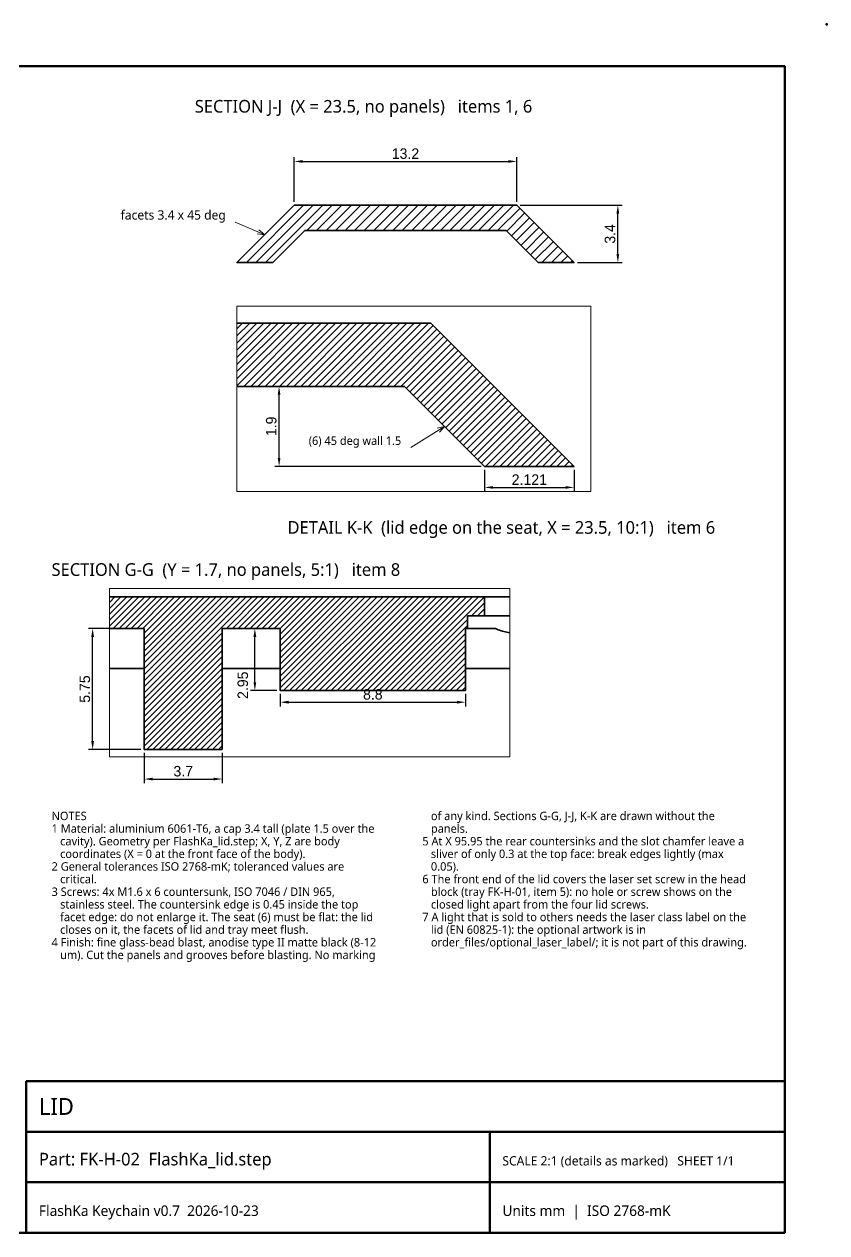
# Model space of a CAD drawing. Header units: millimetres. Extents: x 0 to 420, y 0 to 297.
# Drawn here: x 229.5 to 420, y 10 to 297 of the extents above; entities that cross this region are included whole.
import ezdxf

# ---------------------------------------------------------------- set-up
doc = ezdxf.new("R2010")
doc.units = ezdxf.units.MM
for name, color, linetype, lineweight in [('BORDER', 7, 'Continuous', 50), ('DIM', 5, 'Continuous', 13), ('HATCH', 8, 'Continuous', 9), ('TEXT', 7, 'Continuous', 18), ('VISIBLE', 7, 'Continuous', 35)]:
    doc.layers.add(name, color=color, linetype=linetype, lineweight=lineweight)
doc.styles.add('OpenSans', font='OpenSans-Regular.ttf')
doc.dimstyles.new('FK10', dxfattribs={"dimtxt": 2.5, "dimasz": 2, "dimexe": 1, "dimexo": 0.8, "dimgap": 0.6, "dimtad": 1, "dimdec": 3, "dimlfac": 0.1, "dimdsep": 46, "dimcen": 2.5, "dimclrd": 5, "dimclre": 5, "dimclrt": 7, "dimazin": 3, "dimtfac": 1, "dimtmove": 0, "dimatfit": 3})
doc.dimstyles.new('FK4', dxfattribs={"dimtxt": 2.5, "dimasz": 2, "dimexe": 1, "dimexo": 0.8, "dimgap": 0.6, "dimtad": 1, "dimdec": 3, "dimlfac": 0.25, "dimdsep": 46, "dimcen": 2.5, "dimclrd": 5, "dimclre": 5, "dimclrt": 7, "dimazin": 3, "dimtfac": 1, "dimtmove": 0, "dimatfit": 3})
doc.dimstyles.new('FK5', dxfattribs={"dimtxt": 2.5, "dimasz": 2, "dimexe": 1, "dimexo": 0.8, "dimgap": 0.6, "dimtad": 1, "dimdec": 3, "dimlfac": 0.2, "dimdsep": 46, "dimcen": 2.5, "dimclrd": 5, "dimclre": 5, "dimclrt": 7, "dimazin": 3, "dimtfac": 1, "dimtmove": 0, "dimatfit": 3})

msp = doc.modelspace()

# ---------------------------------------------------------------- linework, layer by layer
at = {"layer": 'BORDER'}
for p, q in [((230, 34), (410, 34)), ((340, 10), (340, 34)), ((230, 22), (410, 22))]:
    msp.add_line(p, q, dxfattribs=at)
for points in [[(10, 10), (410, 10), (410, 287), (10, 287)], [(230, 10), (410, 10), (410, 46), (230, 46)]]:
    msp.add_lwpolyline(points, close=True, dxfattribs=at)
msp.add_point((420, 297), dxfattribs=at)
at = {"layer": 'DIM'}
for p, q in [((286.6, 247), (279.6, 250)), ((286.6, 247), (284.8099, 247.1885)), ((286.6, 247), (285.229, 248.1663)), ((329.2868, 201.5), (321.2868, 196.5)), ((329.2868, 201.5), (327.5466, 201.0397)), ((329.2868, 201.5), (328.1105, 200.1375))]:
    msp.add_line(p, q, dxfattribs=at)
at = {"layer": 'HATCH'}
for p, q in [((282.2335, 240.4), (295.8335, 254)), ((284.4962, 240.4), (298.0962, 254)), ((286.759, 240.4), (300.359, 254)), ((296.6217, 248), (302.6217, 254)), ((298.8844, 248), (304.8844, 254)), ((301.1472, 248), (307.1472, 254)), ((303.4099, 248), (309.4099, 254)), ((305.6727, 248), (311.6727, 254)), ((307.9354, 248), (313.9354, 254)), ((310.1982, 248), (316.1982, 254)), ((312.4609, 248), (318.4609, 254)), ((314.7236, 248), (320.7236, 254)), ((316.9864, 248), (322.9864, 254)), ((319.2491, 248), (325.2491, 254)), ((321.5119, 248), (327.5119, 254)), ((323.7746, 248), (329.7746, 254)), ((326.0373, 248), (332.0373, 254)), ((328.3001, 248), (334.3001, 254)), ((330.5628, 248), (336.5628, 254)), ((332.8256, 248), (338.8256, 254)), ((335.0883, 248), (341.0883, 254)), ((337.3511, 248), (343.3511, 254)), ((339.6138, 248), (345.6138, 254)), ((341.8765, 248), (347.1383, 253.2617)), ((344.027, 247.8877), (348.2696, 252.1304)), ((345.1584, 246.7563), (349.401, 250.999)), ((346.2897, 245.625), (350.5324, 249.8676)), ((347.4211, 244.4936), (351.6638, 248.7362)), ((348.5525, 243.3622), (352.7951, 247.6049)), ((349.6839, 242.2309), (353.9265, 246.4735)), ((350.8152, 241.0995), (355.0579, 245.3421)), ((352.3785, 240.4), (356.1892, 244.2108)), ((354.6412, 240.4), (357.3206, 243.0794)), ((356.904, 240.4), (358.452, 241.948)), ((359.1667, 240.4), (359.5833, 240.8167)), ((280, 211.0983), (294.9017, 226)), ((280, 212.7954), (293.2046, 226)), ((280, 214.4924), (291.5076, 226)), ((280, 216.1895), (289.8105, 226)), ((280, 217.8865), (288.1135, 226)), ((280, 219.5836), (286.4164, 226)), ((280, 221.2807), (284.7193, 226)), ((280, 222.9777), (283.0223, 226)), ((280, 224.6748), (281.3252, 226)), ((281.5987, 211), (296.5987, 226)), ((283.2958, 211), (298.2958, 226)), ((284.9929, 211), (299.9929, 226)), ((286.6899, 211), (301.6899, 226)), ((288.387, 211), (303.387, 226)), ((290.084, 211), (305.084, 226)), ((291.7811, 211), (306.7811, 226)), ((293.4781, 211), (308.4781, 226)), ((295.1752, 211), (310.1752, 226)), ((296.8722, 211), (311.8722, 226)), ((298.5693, 211), (313.5693, 226)), ((300.2664, 211), (315.2664, 226)), ((301.9634, 211), (316.9634, 226)), ((303.6605, 211), (318.6605, 226)), ((305.3575, 211), (320.3575, 226)), ((307.0546, 211), (322.0546, 226)), ((308.7516, 211), (323.7516, 226)), ((310.4487, 211), (325.4487, 226)), ((312.1458, 211), (326.5729, 225.4271)), ((313.8428, 211), (327.4214, 224.5786)), ((315.5399, 211), (328.2699, 223.7301)), ((317.2369, 211), (329.1185, 222.8815)), ((318.934, 211), (329.967, 222.033)), ((320.2089, 210.5779), (330.8155, 221.1845)), ((321.0574, 209.7294), (331.664, 220.336)), ((321.906, 208.8808), (332.5126, 219.4874)), ((322.7545, 208.0323), (333.3611, 218.6389)), ((323.603, 207.1838), (334.2096, 217.7904)), ((324.4516, 206.3352), (335.0582, 216.9418)), ((325.3001, 205.4867), (335.9067, 216.0933)), ((326.1486, 204.6382), (336.7552, 215.2448)), ((326.9971, 203.7897), (337.6037, 214.3963)), ((327.8457, 202.9411), (338.4523, 213.5477)), ((328.6942, 202.0926), (339.3008, 212.6992)), ((329.5427, 201.2441), (340.1493, 211.8507)), ((330.3913, 200.3955), (340.9979, 211.0021)), ((331.2398, 199.547), (341.8464, 210.1536)), ((332.0883, 198.6985), (342.6949, 209.3051)), ((332.9368, 197.85), (343.5434, 208.4566)), ((333.7854, 197.0014), (344.392, 207.608)), ((334.6339, 196.1529), (345.2405, 206.7595)), ((335.4824, 195.3044), (346.089, 205.911)), ((336.331, 194.4558), (346.9376, 205.0624)), ((337.1795, 193.6073), (347.7861, 204.2139)), ((338.028, 192.7588), (348.6346, 203.3654)), ((338.9663, 192), (349.4831, 202.5169)), ((340.6633, 192), (350.3317, 201.6683)), ((342.3604, 192), (351.1802, 200.8198)), ((344.0574, 192), (352.0287, 199.9713)), ((345.7545, 192), (352.8773, 199.1227)), ((347.4516, 192), (353.7258, 198.2742)), ((349.1486, 192), (354.5743, 197.4257)), ((350.8457, 192), (355.4228, 196.5772)), ((352.5427, 192), (356.2714, 195.7286)), ((354.2398, 192), (357.1199, 194.8801)), ((355.9368, 192), (357.9684, 194.0316)), ((357.6339, 192), (358.8169, 193.1831)), ((359.331, 192), (359.6655, 192.3345)), ((249.75, 154.0429), (256.7071, 161)), ((249.75, 155.4571), (255.2929, 161)), ((249.75, 156.8713), (253.8787, 161)), ((249.75, 158.2855), (252.4645, 161)), ((249.75, 159.6997), (251.0503, 161)), ((250.6213, 153.5), (258.1213, 161)), ((252.0355, 153.5), (259.5355, 161)), ((253.4497, 153.5), (260.9497, 161)), ((254.864, 153.5), (262.364, 161)), ((256.2782, 153.5), (263.7782, 161)), ((257.6924, 153.5), (265.1924, 161)), ((258, 135.4228), (283.5772, 161)), ((258, 136.837), (282.163, 161)), ((258, 138.2513), (280.7487, 161)), ((258, 139.6655), (279.3345, 161)), ((258, 141.0797), (277.9203, 161)), ((258, 142.4939), (276.5061, 161)), ((258, 143.9081), (275.0919, 161)), ((258, 145.3223), (273.6777, 161)), ((258, 146.7365), (272.2635, 161)), ((258, 148.1508), (270.8492, 161)), ((258, 149.565), (269.435, 161)), ((258, 150.9792), (268.0208, 161)), ((258, 152.3934), (266.6066, 161)), ((277.4914, 153.5), (284.9914, 161)), ((278.9056, 153.5), (286.4056, 161)), ((280.3198, 153.5), (287.8198, 161)), ((281.734, 153.5), (289.234, 161)), ((283.1482, 153.5), (290.6482, 161)), ((284.5624, 153.5), (292.0624, 161)), ((285.9767, 153.5), (293.4767, 161)), ((287.3909, 153.5), (294.8909, 161)), ((288.8051, 153.5), (296.3051, 161)), ((290.2193, 153.5), (297.7193, 161)), ((290.25, 139.3886), (311.8614, 161)), ((290.25, 140.8028), (310.4472, 161)), ((290.25, 142.217), (309.033, 161)), ((290.25, 143.6312), (307.6188, 161)), ((290.25, 145.0454), (306.2046, 161)), ((290.25, 146.4596), (304.7904, 161)), ((290.25, 147.8738), (303.3762, 161)), ((290.25, 149.2881), (301.9619, 161)), ((290.25, 150.7023), (300.5477, 161)), ((290.25, 152.1165), (299.1335, 161)), ((291.0256, 138.75), (313.2756, 161)), ((292.4399, 138.75), (314.6899, 161)), ((293.8541, 138.75), (316.1041, 161)), ((295.2683, 138.75), (317.5183, 161)), ((296.6825, 138.75), (318.9325, 161)), ((298.0967, 138.75), (320.3467, 161)), ((299.5109, 138.75), (321.7609, 161)), ((300.9251, 138.75), (323.1751, 161)), ((302.3394, 138.75), (324.5894, 161)), ((303.7536, 138.75), (326.0036, 161)), ((305.1678, 138.75), (327.4178, 161)), ((306.582, 138.75), (328.832, 161)), ((307.9962, 138.75), (330.2462, 161)), ((309.4104, 138.75), (331.6604, 161)), ((310.8246, 138.75), (333.0746, 161)), ((312.2389, 138.75), (334.4889, 161)), ((313.6531, 138.75), (335.9031, 161)), ((315.0673, 138.75), (337.3173, 161)), ((316.4815, 138.75), (338.7315, 161)), ((335.6457, 156.5), (338.75, 159.6043)), ((337.0599, 156.5), (338.75, 158.1901)), ((317.8957, 138.75), (334.75, 155.6043)), ((338.4741, 156.5), (338.75, 156.7759)), ((258, 134.0086), (276.5, 152.5086)), ((319.3099, 138.75), (334.75, 154.1901)), ((320.7241, 138.75), (334.25, 152.2759)), ((258, 132.5944), (276.5, 151.0944)), ((258, 131.1802), (276.5, 149.6802)), ((322.1383, 138.75), (334.25, 150.8617)), ((323.5526, 138.75), (334.25, 149.4474)), ((258, 129.766), (276.5, 148.266)), ((258, 128.3518), (276.5, 146.8518)), ((324.9668, 138.75), (334.25, 148.0332)), ((326.381, 138.75), (334.25, 146.619)), ((258, 126.9376), (276.5, 145.4376)), ((258, 125.5233), (276.5, 144.0233)), ((327.7952, 138.75), (334.25, 145.2048)), ((329.2094, 138.75), (334.25, 143.7906)), ((258.6409, 124.75), (276.5, 142.6091)), ((260.0551, 124.75), (276.5, 141.1949)), ((330.6236, 138.75), (334.25, 142.3764)), ((332.0378, 138.75), (334.25, 140.9622)), ((261.4693, 124.75), (276.5, 139.7807)), ((262.8835, 124.75), (276.5, 138.3665)), ((333.4521, 138.75), (334.25, 139.5479)), ((264.2977, 124.75), (276.5, 136.9523)), ((265.7119, 124.75), (276.5, 135.5381)), ((267.1262, 124.75), (276.5, 134.1238)), ((268.5404, 124.75), (276.5, 132.7096)), ((269.9546, 124.75), (276.5, 131.2954)), ((271.3688, 124.75), (276.5, 129.8812)), ((272.783, 124.75), (276.5, 128.467)), ((274.1972, 124.75), (276.5, 127.0528)), ((275.6114, 124.75), (276.5, 125.6386))]:
    msp.add_line(p, q, dxfattribs=at)
for points in [[(280, 186), (364, 186), (364, 230), (280, 230)], [(249.75, 123), (344.75, 123), (344.75, 163), (249.75, 163)]]:
    msp.add_lwpolyline(points, close=True, dxfattribs=at)
at = {"layer": 'VISIBLE'}
for points in [[(346.4, 254), (293.6, 254), (280, 240.4), (288.4853, 240.4), (296.0853, 248), (343.9147, 248), (351.5147, 240.4), (360, 240.4), (346.4, 254), (346.4, 254)], [(326, 226), (280, 226)], [(280, 211), (319.7868, 211), (338.7868, 192), (360, 192), (326, 226), (326, 226)], [(249.75, 161), (338.75, 161)], [(344.75, 161), (344.5811, 161), (343.7729, 161), (342.9959, 161), (342.2598, 161), (341.5738, 161), (340.9467, 161), (340.3863, 161), (339.8996, 161), (339.4927, 161), (339.1709, 161), (338.938, 161), (338.7972, 161), (338.75, 161)], [(338.75, 156.5), (338.75, 161)], [(334.75, 153.5), (334.75, 156.5)], [(338.75, 156.5), (334.75, 156.5)], [(344.75, 156.5), (344.5811, 156.5), (343.7729, 156.5), (342.9959, 156.5), (342.2598, 156.5), (341.5738, 156.5), (340.9467, 156.5), (340.3863, 156.5), (339.8996, 156.5), (339.4927, 156.5), (339.1709, 156.5), (338.938, 156.5), (338.7972, 156.5), (338.75, 156.5)], [(249.75, 153.5), (258, 153.5)], [(249.75, 153.5), (258, 153.5)], [(258, 124.75), (258, 153.5)], [(276.5, 124.75), (276.5, 153.5)], [(276.5, 153.5), (290.25, 153.5)], [(276.5, 153.5), (290.25, 153.5)], [(290.25, 138.75), (290.25, 153.5)], [(334.25, 138.75), (334.25, 153.5)], [(334.25, 153.5), (334.75, 153.5)], [(341.3279, 153.5), (340.507, 153.5), (339.7234, 153.5), (338.9822, 153.5), (338.2881, 153.5), (337.6458, 153.5), (337.0594, 153.5), (336.5326, 153.5), (336.069, 153.5), (335.6715, 153.5), (335.3426, 153.5), (335.0846, 153.5), (334.8991, 153.5), (334.7873, 153.5), (334.75, 153.5)], [(341.3279, 153.5), (341.6586, 153.3497), (341.994, 153.2099), (342.3335, 153.0808), (342.677, 152.9625), (343.0241, 152.8551), (343.3744, 152.7587), (343.7275, 152.6735), (344.0832, 152.5994), (344.441, 152.5366), (344.75, 152.4923)], [(249.75, 144), (258, 144)], [(276.5, 144), (290.25, 144)], [(334.25, 144), (344.75, 144)], [(334.25, 138.75), (290.25, 138.75)], [(276.5, 124.75), (258, 124.75)]]:
    msp.add_lwpolyline(points, dxfattribs=at)

# ---------------------------------------------------------------- texts
at = {"layer": 'TEXT', "style": 'OpenSans'}
for s, height, p in [('SECTION J-J  (X = 23.5, no panels)   items 1, 6', 3, (270, 276)), ('facets 3.4 x 45 deg', 2.2, (252.396, 250.6)), ('(6) 45 deg wall 1.5', 2, (297.0356, 197.1)), ('DETAIL K-K  (lid edge on the seat, X = 23.5, 10:1)   item 6', 3, (292, 176)), ('SECTION G-G  (Y = 1.7, no panels, 5:1)   item 8', 3, (236, 166)), ('NOTES', 2, (236, 108)), ('   of any kind. Sections G-G, J-J, K-K are drawn without the', 2, (324, 108)), ('1 Material: aluminium 6061-T6, a cap 3.4 tall (plate 1.5 over the', 2, (236, 105)), ('   panels.', 2, (324, 105)), ('   cavity). Geometry per FlashKa_lid.step; X, Y, Z are body', 2, (236, 102)), ('5 At X 95.95 the rear countersinks and the slot chamfer leave a', 2, (324, 102)), ('   coordinates (X = 0 at the front face of the body).', 2, (236, 99)), ('   sliver of only 0.3 at the top face: break edges lightly (max', 2, (324, 99)), ('2 General tolerances ISO 2768-mK; toleranced values are', 2, (236, 96)), ('   0.05).', 2, (324, 96)), ('   critical.', 2, (236, 93)), ('6 The front end of the lid covers the laser set screw in the head', 2, (324, 93)), ('3 Screws: 4x M1.6 x 6 countersunk, ISO 7046 / DIN 965,', 2, (236, 90)), ('   block (tray FK-H-01, item 5): no hole or screw shows on the', 2, (324, 90)), ('   stainless steel. The countersink edge is 0.45 inside the top', 2, (236, 87)), ('   closed light apart from the four lid screws.', 2, (324, 87)), ('   facet edge: do not enlarge it. The seat (6) must be flat: the lid', 2, (236, 84)), ('7 A light that is sold to others needs the laser class label on the', 2, (324, 84)), ('   closes on it, the facets of lid and tray meet flush.', 2, (236, 81)), ('   lid (EN 60825-1): the optional artwork is in', 2, (324, 81)), ('4 Finish: fine glass-bead blast, anodise type II matte black (8-12', 2, (236, 78)), ('   order_files/optional_laser_label/; it is not part of this drawing.', 2, (324, 78)), ('   um). Cut the panels and grooves before blasting. No marking', 2, (236, 75)), ('LID', 4, (233, 38)), ('Part: FK-H-02  FlashKa_lid.step', 3, (233, 26)), ('SCALE 2:1 (details as marked)   SHEET 1/1', 2.2, (343, 26)), ('FlashKa Keychain v0.7  2026-10-23', 2.5, (233, 14)), ('Units mm  |  ISO 2768-mK', 2.5, (343, 14))]:
    msp.add_text(s, height=height, dxfattribs=at).set_placement(p)

# ---------------------------------------------------------------- dimensions: what is measured, and where the dimension line sits
at = {"layer": 'DIM'}
for base, p1, p2, dimstyle in [((293.6, 264.4), (293.6, 254), (346.4, 254), 'FK4'), ((338.7868, 187), (338.7868, 192), (360, 192), 'FK10'), ((290.25, 136), (290.25, 138.75), (334.25, 138.75), 'FK5'), ((258, 117.75), (258, 124.75), (276.5, 124.75), 'FK5')]:
    msp.add_linear_dim(base=base, p1=p1, p2=p2, dimstyle=dimstyle, dxfattribs=at).render()
for base, p1, p2, dimstyle in [((370.4, 240.4), (360, 240.4), (346.4, 254), 'FK4'), ((290, 192), (338.7868, 192), (319.7868, 211), 'FK10'), ((245.75, 124.75), (258, 124.75), (258, 153.5), 'FK5')]:
    msp.add_linear_dim(base=base, p1=p1, p2=p2, angle=90, dimstyle=dimstyle, dxfattribs=at).render()
msp.add_linear_dim(base=(284.25, 138.75), p1=(290.25, 138.75), p2=(290.25, 153.5), angle=90, location=(281.4, 140.025), dimstyle='FK5', override={"dimtmove": 2}, dxfattribs=at).render()

doc.saveas('drawing.dxf')
